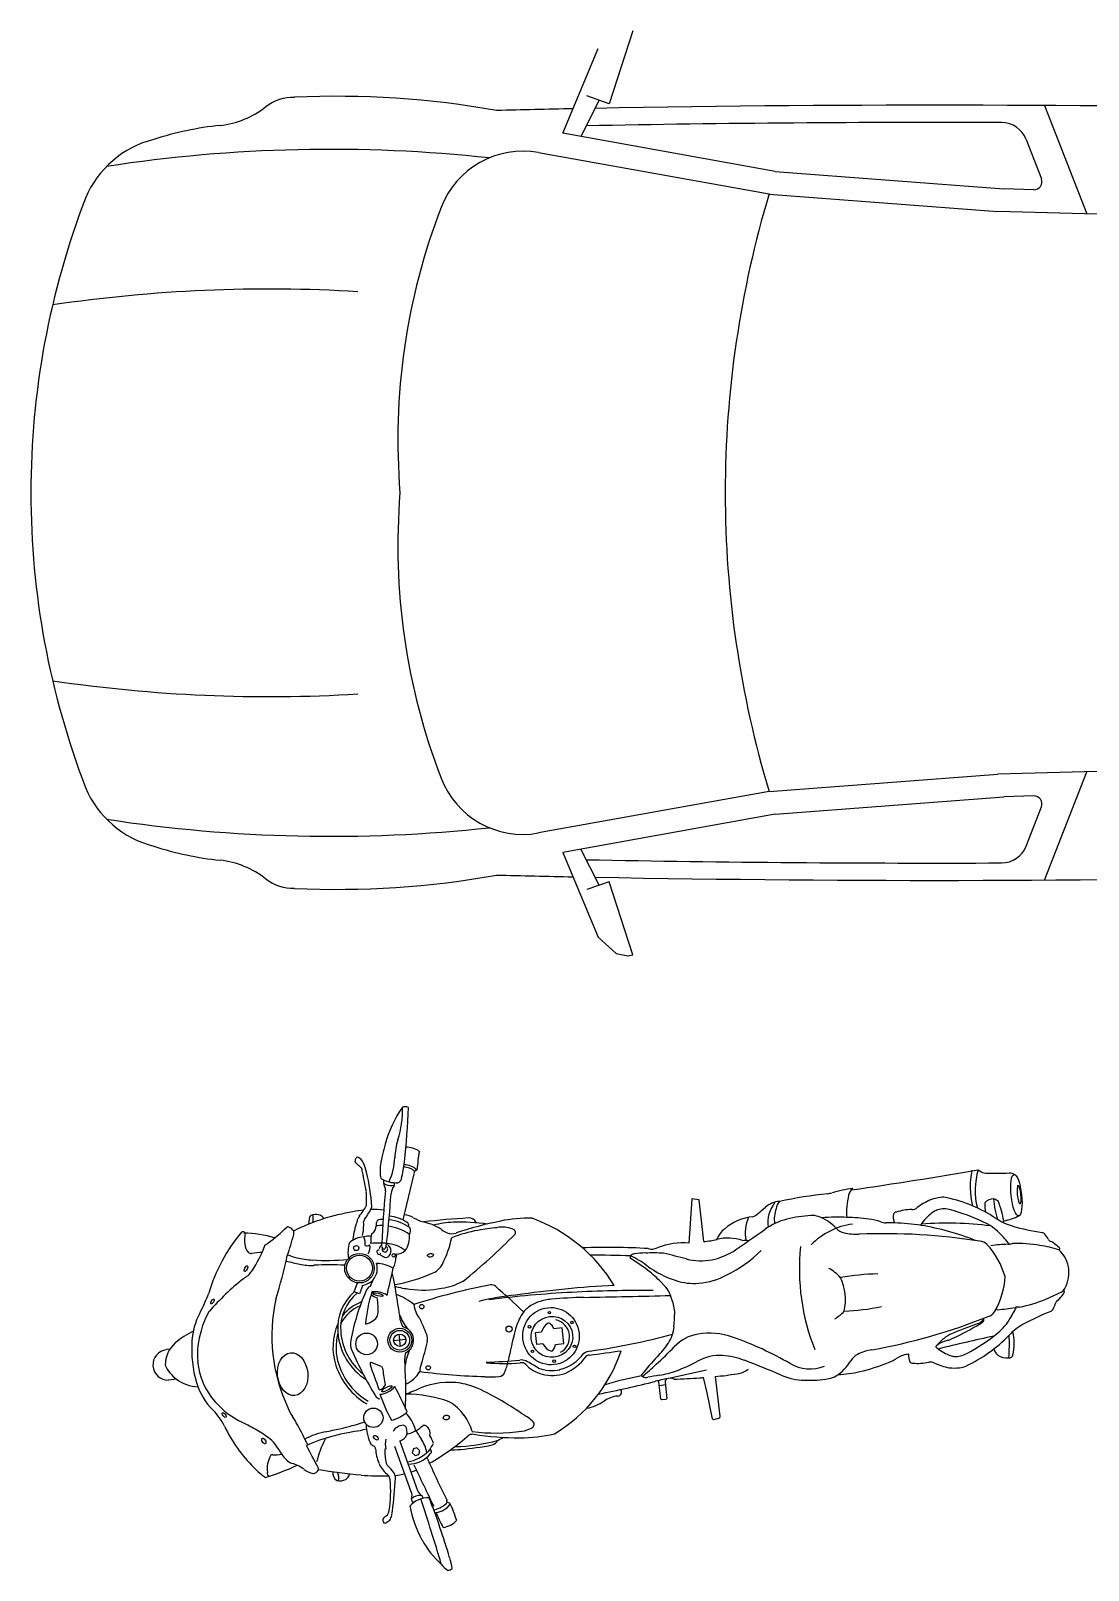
# Model space of a CAD drawing. Header units: inches. Extents: x 572007 to 584304, y -133032 to -127720.
# Drawn here: x 573120 to 573212.8, y -132078.4 to -131943.2 of the extents above; entities that cross this region are included whole.
import ezdxf

# ---------------------------------------------------------------- set-up
doc = ezdxf.new("R2010")
doc.units = ezdxf.units.IN
doc.header["$LTSCALE"] = 2
doc.header["$MEASUREMENT"] = 0

msp = doc.modelspace()

# ---------------------------------------------------------------- linework, layer by layer
for p, q in [((573172.85, -131943.23), (573170.78, -131949.65)), ((573172.85, -131943.23), (573170.78, -131949.65)), ((573166.7, -131952.22), (573169.79, -131944.78)), ((573166.7, -131952.22), (573169.79, -131944.78)), ((573169.88, -131949.33), (573168.27, -131952.51)), ((573169.88, -131949.33), (573168.27, -131952.51)), ((573170.78, -131949.65), (573168.8, -131948.95)), ((573170.78, -131949.65), (573168.8, -131948.95)), ((573209.01, -131949.79), (573212.71, -131959.31)), ((573209.01, -131949.79), (573212.71, -131959.31)), ((573185.36, -131955.57), (573166.7, -131952.22)), ((573185.36, -131955.57), (573166.7, -131952.22)), ((573207.39, -131952.77), (573208.74, -131956.24)), ((573207.39, -131952.77), (573208.74, -131956.24)), ((573184.82, -131957.56), (573164.57, -131953.93)), ((573184.82, -131957.56), (573164.57, -131953.93)), ((573185.36, -131955.57), (573205.43, -131957.11)), ((573185.36, -131955.57), (573205.43, -131957.11)), ((573208.07, -131957.18), (573205.43, -131957.11)), ((573208.07, -131957.18), (573205.43, -131957.11)), ((573184.82, -131957.56), (573204.89, -131959.1)), ((573184.82, -131957.56), (573204.89, -131959.1)), ((573264.78, -131960.71), (573204.89, -131959.1)), ((573264.78, -131960.71), (573204.89, -131959.1)), ((573264.78, -132006.9), (573204.89, -132008.51)), ((573264.78, -132006.9), (573204.89, -132008.51)), ((573184.82, -132010.05), (573204.89, -132008.51)), ((573184.82, -132010.05), (573204.89, -132008.51)), ((573209.01, -132017.82), (573212.71, -132008.3)), ((573209.01, -132017.82), (573212.71, -132008.3)), ((573184.82, -132010.05), (573164.57, -132013.68)), ((573184.82, -132010.05), (573164.57, -132013.68)), ((573185.36, -132012.04), (573205.43, -132010.49)), ((573185.36, -132012.04), (573205.43, -132010.49)), ((573208.07, -132010.42), (573205.43, -132010.49)), ((573208.07, -132010.42), (573205.43, -132010.49)), ((573207.39, -132014.83), (573208.74, -132011.37)), ((573207.39, -132014.83), (573208.74, -132011.37)), ((573185.36, -132012.04), (573166.7, -132015.39)), ((573185.36, -132012.04), (573166.7, -132015.39)), ((573166.7, -132015.39), (573169.79, -132022.83)), ((573166.7, -132015.39), (573169.79, -132022.83)), ((573169.88, -132018.27), (573168.27, -132015.1)), ((573169.88, -132018.27), (573168.27, -132015.1)), ((573170.78, -132017.96), (573168.8, -132018.65)), ((573170.78, -132017.96), (573168.8, -132018.65)), ((573172.85, -132024.38), (573170.78, -132017.96)), ((573172.85, -132024.38), (573170.78, -132017.96)), ((573169.79, -132022.83), (573171.38, -132024.25)), ((573169.79, -132022.83), (573171.38, -132024.25)), ((573171.38, -132024.25), (573172.42, -132024.47)), ((573171.38, -132024.25), (573172.42, -132024.47)), ((573172.42, -132024.47), (573172.85, -132024.38)), ((573172.42, -132024.47), (573172.85, -132024.38)), ((573153.6, -132043.6), (573152.64, -132047.65)), ((573178.03, -132045.81), (573177.76, -132049.7)), ((573178.67, -132045.9), (573178.03, -132045.81)), ((573179.09, -132049.55), (573178.67, -132045.9)), ((573148.37, -132053.97), (573148.66, -132053.18)), ((573149.12, -132053.44), (573148.84, -132054.15)), ((573148.84, -132054.15), (573148.37, -132053.97)), ((573152.92, -132058.17), (573151.84, -132058.29)), ((573152.44, -132058.77), (573152.32, -132057.69)), ((573132.18, -132059.02), (573131.88, -132059.05)), ((573132.77, -132061.65), (573132.08, -132061.73)), ((573151.16, -132067.78), (573151.06, -132067.79)), ((573153.39, -132071.55), (573151.95, -132067.56)), ((573152.39, -132067.08), (573153.95, -132071.42))]:
    msp.add_line(p, q)
for points in [[(573164.95, -132058.55), (573164.42, -132058.61), (573164.31, -132057.56), (573164.84, -132057.5)], [(573166.06, -132058.6), (573166.8, -132058.52), (573166.65, -132057.13), (573165.91, -132057.22)], [(573179.84, -132065.13), (573179.38, -132062.84), (573179.05, -132061.51)], [(573180.07, -132061.42), (573180.48, -132064.89), (573180.47, -132065.08), (573179.94, -132065.22), (573179.84, -132065.13)], [(573175.8, -132061.63), (573175.71, -132061.73), (573175.69, -132061.82), (573175.7, -132061.91), (573175.84, -132063.35), (573175.75, -132063.43), (573175.4, -132063.45), (573175.31, -132063.39), (573175.14, -132061.89), (573175.11, -132061.85), (573175.01, -132061.79)], [(573175.72, -132062.16), (573175.18, -132062.22)]]:
    msp.add_lwpolyline(points)
msp.add_lwpolyline([(573154.13, -132067.93), (573153.89, -132067.69), (573153.57, -132067.78), (573153.48, -132068.11), (573153.72, -132068.34), (573154.05, -132068.25)], close=True)
for centre, radius in [((573148.84, -132051.9), 1.3), ((573148.84, -132051.9), 1.14), ((573151.85, -132050.77), 0.15), ((573154.31, -132055.28), 0.195), ((573165.52, -132055.81), 0.11), ((573152.38, -132058.23), 1.05), ((573152.38, -132058.23), 0.863), ((573161.98, -132057.25), 0.266), ((573163.77, -132057.05), 0.11), ((573167.51, -132056.67), 0.11), ((573149.47, -132058.55), 0.954), ((573152.38, -132058.23), 0.544), ((573167.72, -132058.76), 0.11), ((573164.03, -132059.2), 0.11), ((573165.94, -132060.07), 0.11), ((573154.88, -132060.65), 0.187), ((573150.06, -132065.04), 0.85)]:
    msp.add_circle(centre, radius)
for centre, radius, start, end in [((573142.97, -131952.82), 3.75, 87.4739, 128.6871), ((573142.97, -131952.82), 3.75, 87.4739, 128.6871), ((573146.88, -132028.26), 79.28, 79.8258, 92.7114), ((573146.88, -132028.26), 79.28, 79.8258, 92.7114), ((573135.79, -131943.86), 7.72, 275.9895, 308.6871), ((573135.79, -131943.86), 7.72, 275.9895, 308.6871), ((573199.29, -133542.21), 1592.45, 91.14083, 91.38194), ((573199.29, -133542.21), 1592.45, 91.14083, 91.38194), ((573199.29, -133542.21), 1592.45, 88.61806, 91.07118), ((573199.29, -133542.21), 1592.45, 88.61806, 91.07118), ((573139.58, -131979.94), 28.56, 95.9895, 107.9469), ((573139.58, -131979.94), 28.56, 95.9895, 107.9469), ((573199.29, -133542.21), 1590.93, 89.78574, 91.10028), ((573199.29, -133542.21), 1590.93, 89.78574, 91.10028), ((573205.23, -131953.61), 2.32, 21.2791, 89.7857), ((573205.23, -131953.61), 2.32, 21.2791, 89.7857), ((573132.93, -131961.35), 8.85, 104.0371, 157.2006), ((573132.93, -131961.35), 8.85, 104.0371, 157.2006), ((573146.31, -132083.43), 129.79, 83.8263, 98.7194), ((573146.31, -132083.43), 129.79, 83.8263, 98.7194), ((573163.21, -131961.52), 7.72, 79.8299, 158.9468), ((573163.21, -131961.52), 7.72, 79.8299, 158.9468), ((573208.09, -131956.49), 0.695, 268.4926, 21.2791), ((573208.09, -131956.49), 0.695, 268.4926, 21.2791), ((573192.17, -131983.8), 72.19, 158.994, 180), ((573192.17, -131983.8), 72.19, 158.994, 180), ((573209.12, -131979.2), 56.91, 158.9468, 184.6441), ((573209.12, -131979.2), 56.91, 158.9468, 184.6441), ((573272.13, -131983.8), 91.17, 163.2682, 180), ((573272.13, -131983.8), 91.17, 163.2682, 180), ((573140.87, -132095.7), 129.79, 86.544, 98.4137), ((573140.87, -132095.7), 129.79, 86.544, 98.4137), ((573192.17, -131983.8), 72.19, 180, 201.006), ((573192.17, -131983.8), 72.19, 180, 201.006), ((573209.12, -131988.41), 56.91, 175.3559, 201.0532), ((573209.12, -131988.41), 56.91, 175.3559, 201.0532), ((573272.13, -131983.8), 91.17, 180, 196.7318), ((573272.13, -131983.8), 91.17, 180, 196.7318), ((573140.87, -131871.91), 129.79, 261.5863, 273.456), ((573140.87, -131871.91), 129.79, 261.5863, 273.456), ((573163.21, -132006.08), 7.72, 201.0532, 280.1701), ((573163.21, -132006.08), 7.72, 201.0532, 280.1701), ((573132.93, -132006.25), 8.85, 202.7994, 255.9629), ((573132.93, -132006.25), 8.85, 202.7994, 255.9629), ((573208.09, -132011.12), 0.695, 338.7209, 91.5074), ((573208.09, -132011.12), 0.695, 338.7209, 91.5074), ((573146.31, -131884.18), 129.79, 261.2806, 276.1737), ((573146.31, -131884.18), 129.79, 261.2806, 276.1737), ((573139.58, -131987.67), 28.56, 252.0531, 264.0105), ((573139.58, -131987.67), 28.56, 252.0531, 264.0105), ((573205.23, -132013.99), 2.32, 270.2143, 338.7209), ((573205.23, -132013.99), 2.32, 270.2143, 338.7209), ((573135.79, -132023.75), 7.72, 51.3129, 84.0105), ((573135.79, -132023.75), 7.72, 51.3129, 84.0105), ((573199.29, -130425.39), 1590.93, 268.89972, 270.21426), ((573199.29, -130425.39), 1590.93, 268.89972, 270.21426), ((573142.97, -132014.79), 3.75, 231.3129, 272.5261), ((573142.97, -132014.79), 3.75, 231.3129, 272.5261), ((573146.88, -131939.35), 79.28, 267.2886, 280.1742), ((573146.88, -131939.35), 79.28, 267.2886, 280.1742), ((573199.29, -130425.39), 1592.45, 268.61806, 268.85917), ((573199.29, -130425.39), 1592.45, 268.61806, 268.85917), ((573199.29, -130425.39), 1592.45, 268.92882, 271.38194), ((573199.29, -130425.39), 1592.45, 268.92882, 271.38194), ((573161.55, -132043.96), 10.87, 145.2572, 164.3011), ((573144.06, -132038.01), 8.56, 342.1502, 1.6588), ((573152.85, -132038.38), 0.661, 64.5597, 111.0209), ((573096.48, -132036.01), 56.68, 353.3631, 358.2122), ((573166.45, -132045.34), 15.96, 164.3011, 170.9434), ((573157.56, -132042.36), 5.62, 162.1502, 178.3237), ((573153.01, -132043.1), 1.82, 53.379, 93.1279), ((573148.65, -132042.48), 0.21, 162.6116, 220.7393), ((573149.08, -132042.61), 0.662, 139.5637, 162.6116), ((573149.6, -132041.66), 1.47, 220.7393, 234.6774), ((573148.63, -132042.23), 0.0763, 69.1426, 139.5637), ((573148.32, -132043.06), 0.96, 23.6385, 69.1426), ((573142.96, -132045.03), 6.67, 13.6014, 20.6733), ((573146.47, -132042.03), 5.47, 335.3446, 358.3237), ((573138.53, -132040.91), 14.35, 347.3673, 353.3631), ((573173.37, -132045), 19.56, 170.1084, 174.9154), ((573147.97, -132043.96), 1.35, 40.3543, 54.6774), ((573147.28, -132043.75), 1.85, 9.1811, 21.1111), ((573067.66, -132060.3), 83.17, 10.4769, 11.6892), ((573132.84, -132047.66), 17.13, 3.8469, 14.1974), ((573153.94, -132043.34), 3.29, 170.9434, 191.7473), ((573152.08, -132041.75), 2.65, 238.8955, 273.3058), ((573152.06, -132043.94), 0.48, 290.6607, 347.3673), ((573152.73, -132044.46), 1.44, 47.6648, 90.1982), ((573152.75, -132044.45), 1.64, 46.147, 90.0306), ((573154.04, -132043.69), 0.449, 109.031, 168.0765), ((573128.61, -131608.13), 441.48, 278.264, 279.7245), ((573209.22, -132044.72), 6.75, 167.8795, 194.5992), ((573209.04, -132045.07), 6.13, 162.8816, 194.4899), ((573207.47, -132037.71), 7.01, 232.3049, 233.6285), ((573203.89, -132042.57), 0.98, 233.6285, 267.6495), ((573204.71, -132022.52), 21.05, 267.6495, 273.2032), ((573205.84, -132044.66), 1.12, 58.1909, 87.3711), ((573138.23, -132045.84), 11.23, 356.9438, 3.3477), ((573270.95, -132055.73), 120.31, 174.9227, 177.1455), ((573153.04, -132044.05), 2.11, 182.2936, 197.8588), ((573151.34, -132044.07), 0.514, 222.4248, 249.3654), ((573150.69, -132044.97), 0.433, 345.1326, 38.9926), ((573151.63, -132043.31), 1.33, 249.3654, 281.6978), ((573075.92, -132040.65), 75.84, 353.1922, 356.4393), ((573153.13, -132045.52), 1.52, 145.8435, 173.8106), ((573151.34, -132044.43), 0.591, 336.2454, 4.2288), ((573193.39, -132081.14), 35.93, 95.472, 102.3306), ((573187.03, -132033.56), 12.17, 283.9491, 285.7395), ((573193.84, -132057.69), 12.9, 97.4447, 105.7395), ((573192.88, -132045.76), 1.12, 129.857, 165.9167), ((573206.68, -132044.51), 0.136, 241.6253, 273.5549), ((573144.66, -132043.83), 5.44, 319.8997, 331.4119), ((573146.15, -132044.97), 4.08, 321.1997, 337.764), ((573150.1, -132055.02), 8.27, 83.927, 91.9552), ((572679.61, -131448.25), 782.86, 310.09634, 310.15988), ((573185.93, -132048.25), 2.23, 95.4766, 130.1599), ((573187.59, -132047.92), 2.89, 141.3358, 187.6235), ((573188.15, -132047.62), 2.88, 161.0156, 187.3201), ((573186.85, -132046.95), 1.45, 141.0732, 169.3808), ((573197.64, -132046.95), 6.02, 165.9167, 184.7998), ((573197.34, -132046.02), 0.732, 270.4995, 311.4362), ((573202.27, -132052.87), 7.71, 115.0724, 125.1886), ((573200.45, -132050.12), 4.47, 97.4347, 108.8249), ((573200.21, -132048.68), 1.99, 73.3537, 107.4231), ((573200.07, -132047.21), 1.54, 75.795, 97.4347), ((573197.98, -132057.58), 12.11, 55.9971, 78.2819), ((573205.71, -132046.41), 1.96, 172.5994, 196.6185), ((573204.53, -132046.84), 1.03, 90.0693, 138.5522), ((573212.12, -132045.26), 7.61, 184.158, 198.1232), ((573203.73, -132047.91), 2.25, 57.6857, 69.0333), ((573195.89, -132049.5), 9.7, 10.4192, 21.1081), ((573206.86, -132046.31), 0.074, 91.2975, 141.2195), ((573150.99, -132064.27), 17.53, 98.9475, 116.8995), ((573147.24, -132048.1), 2.87, 167.1229, 178.7344), ((573144.75, -132047.53), 0.31, 87.9404, 166.9176), ((573142.89, -132047.5), 1.89, 347.8788, 8.3555), ((573145.01, -132048.24), 1.05, 69.7547, 103.963), ((573145.16, -132047.83), 0.617, 27.0735, 69.7547), ((573154.27, -132050), 6.05, 158.8582, 174.0497), ((573150.1, -132055.02), 8.27, 96.0377, 102.8126), ((573149.52, -132047.92), 0.903, 139.8997, 173.8988), ((573144.71, -132048.07), 4.5, 347.7646, 2.8754), ((573149.77, -132047.88), 0.572, 141.1718, 175.7937), ((573151.07, -132048.11), 0.773, 149.5095, 185.4466), ((573150.83, -132048.63), 1.01, 85.4015, 115.1074), ((573150.94, -132051.78), 4.16, 55.8689, 83.0086), ((573151.18, -132050.5), 3.19, 55.3888, 84.7279), ((573150.1, -132055.02), 8.27, 70.8944, 71.316), ((573152.51, -132049.28), 2.1, 59.9091, 81.9693), ((573152.88, -132048.12), 0.281, 334.372, 65.8089), ((573155.48, -132044.17), 3.81, 239.9091, 254.3521), ((573163.27, -132125.5), 78.16, 93.5543, 96.4777), ((573150.88, -132060.57), 13.23, 71.1516, 74.3521), ((573154.05, -132051.3), 3.43, 53.7494, 71.1516), ((573157.35, -132055.62), 7.76, 92.0279, 105.023), ((573157.7, -132065.51), 17.65, 82.1011, 92.0279), ((573169.15, -132085.42), 38.48, 101.9016, 107.8853), ((573158.46, -132048.15), 0.666, 21.7845, 93.5543), ((573163.66, -132059.37), 11.86, 88.395, 101.9016), ((573159.2, -132060.78), 14.1, 31.4981, 70.117), ((573183.9, -132051.99), 4.64, 96.1971, 129.942), ((573186.32, -132048.85), 3.6, 156.8072, 189.9541), ((573182.78, -132045.87), 1.63, 292.1947, 310.0963), ((573187.71, -132053.01), 5.57, 103.9463, 125.7225), ((573189.22, -132059.09), 11.84, 93.5222, 103.9463), ((573188.59, -132048.94), 1.67, 70.524, 93.5222), ((573192.96, -132054.22), 6.24, 97.4832, 135.6362), ((573187.85, -132051.03), 3.89, 43.0715, 70.524), ((573190.75, -132057.56), 10.15, 84.9958, 97.2011), ((573191.76, -132059.17), 11.72, 81.0466, 90.6002), ((573193.4, -132051.08), 3.48, 69.5545, 87.0408), ((573195.1, -132046.73), 1.19, 245.9585, 268.7508), ((573192.07, -132185.75), 137.87, 88.4366, 88.7508), ((573197.08, -132047.4), 1.36, 170.0927, 197.9484), ((573195.96, -132047.21), 0.226, 84.0676, 170.0927), ((573196.21, -132047.71), 0.433, 194.6051, 211.0565), ((573195.33, -132066.28), 18.36, 81.1789, 88.4366), ((573197.39, -132051.08), 4.33, 90.4995, 108.8702), ((573198.42, -132048.14), 0.273, 131.5481, 181.975), ((573200.44, -132079.04), 31.09, 82.9548, 94.1331), ((573201.51, -132050.34), 4.06, 124.1126, 143.6487), ((573199.98, -132047.96), 1.23, 107.4231, 127.445), ((573194.42, -132068.05), 22.21, 65.4626, 73.3537), ((573201.64, -132052.24), 4.83, 44.8819, 65.4626), ((573207.54, -132043.41), 4.97, 235.9971, 254.0947), ((573205.3, -132047.77), 0.127, 297.5295, 10.4192), ((573204.42, -132042.51), 5.33, 280.8281, 296.2552), ((573150.29, -132058.49), 15.33, 140.4347, 163.3304), ((573138.58, -132048.97), 0.265, 31.8545, 114.166), ((573138.61, -132058.26), 9.43, 72.87, 89.5298), ((573140.96, -132049.37), 2.22, 165.8771, 191.4655), ((573129.11, -132034.21), 19.41, 307.0378, 313.4777), ((573142.54, -132048.42), 0.146, 77.4012, 120.0905), ((573106.7, -132038.81), 37.76, 341.4763, 344.4443), ((573142.41, -132049.01), 0.745, 37.9112, 77.4012), ((573142.9, -132048.69), 0.167, 10.032, 56.2061), ((573142.1, -132048.83), 0.981, 353.7103, 10.032), ((573149.44, -132051.46), 2.33, 95.3795, 129.6198), ((573149.61, -132051.08), 1.98, 82.6323, 101.3022), ((573147.67, -132049.79), 1.68, 355.9498, 22.9092), ((573124.01, -132049.03), 25.85, 358.4372, 359.8029), ((573150.16, -132049.09), 0.304, 134.174, 185.3102), ((573149.39, -132048.14), 0.917, 307.8799, 357.304), ((573150.7, -132050.99), 2.83, 86.441, 98.1389), ((573150.78, -132052.52), 4.34, 55.5268, 81.8881), ((573151.11, -132049.14), 2.13, 325.2171, 5.2158), ((573152.61, -132048.6), 0.714, 330.8632, 21.6413), ((573157.2, -132047), 1.9, 233.7494, 249.7992), ((573147.36, -132047.12), 9.81, 333.2635, 347.6776), ((573156.96, -132047.65), 1.22, 249.7992, 287.8853), ((573161.3, -132060.36), 11.96, 99.8787, 111.3535), ((573124.34, -132011.39), 53.52, 308.8753, 315.498), ((573163.32, -132071.39), 23.17, 95.9352, 100.114), ((573161.38, -132050.54), 2.25, 65.9198, 101.7423), ((573162.25, -132048.77), 0.29, 334.018, 79.0709), ((573178.49, -132042.01), 7.57, 274.545, 283.1806), ((573182.56, -132050.39), 2.56, 129.942, 156.6874), ((573181.17, -132053.45), 4.19, 71.811, 103.1806), ((573122.68, -131962.58), 105.81, 303.849, 305.7225), ((573191.73, -132047.41), 1.42, 223.0715, 256.6489), ((573192.52, -132044.06), 4.86, 256.6489, 272.409), ((573194.95, -132101.82), 52.95, 80.9139, 92.409), ((573194.84, -132069.44), 21.55, 67.8991, 81.1789), ((573195.46, -132058.39), 13.54, 39.4266, 44.8819), ((573211.87, -132028.23), 20.77, 254.0947, 261.5029), ((573208.59, -132049.35), 0.62, 43.013, 70.0732), ((573207.7, -132050.17), 1.83, 25.7877, 43.013), ((573209.67, -132049.22), 0.361, 205.7877, 247.9027), ((573140, -132049.71), 1.22, 184.4931, 220.6749), ((573139.3, -132050.31), 0.301, 220.6749, 279.0459), ((573140.31, -132056.36), 5.83, 90.1709, 99.4882), ((573130.7, -132046.25), 10.5, 325.7629, 339.9604), ((573139.9, -132048.52), 1.49, 296.5037, 307.0378), ((573094.74, -132040.26), 48.91, 342.9352, 347.546), ((573144.58, -132045.9), 5.23, 247.0147, 256.2538), ((573150.89, -132050.51), 3.06, 163.8526, 189.8364), ((573149.49, -132049.56), 0.38, 247.7674, 309.3628), ((573148.89, -132050.1), 0.881, 322.9934, 16.399), ((573149.73, -132049.85), 0.0000000508, 109.6857, 193.4395), ((573150.56, -132055.92), 6.23, 83.8626, 96.5497), ((573150.46, -132050.45), 0.0991, 125.0777, 213.3373), ((573150.65, -132050.44), 0.282, 192.7531, 238.7502), ((573150.52, -132050.46), 0.149, 73.9306, 139.3819), ((573150.57, -132050.58), 0.117, 236.2475, 1.8995), ((573150.91, -132050.2), 0.329, 115.0825, 179.4448), ((573151.35, -132049.96), 1.01, 225.2104, 252.2367), ((573151.39, -132049.9), 0.626, 164.4727, 187.4921), ((573151.29, -132049.78), 0.558, 201.9012, 235.3319), ((573151.07, -132050.22), 0.253, 154.0186, 71.0899), ((573150.94, -132050.01), 0.231, 277.2119, 347.3088), ((573154.22, -132050.58), 3.13, 162.5727, 169.4703), ((573151.2, -132050.01), 0.0543, 173.1322, 238.5725), ((573151, -132052.74), 3.02, 52.0633, 85.7559), ((573150.96, -132050.39), 0.651, 357.7185, 59.5051), ((573150.96, -132050.39), 0.645, 319.3142, 357.7185), ((573151.74, -132050.75), 0.37, 324.9448, 15.1291), ((573152.03, -132049.37), 1.29, 272.7364, 309.9863), ((573170.68, -132113.03), 62.95, 86.7991, 92.0474), ((573167.81, -132233.73), 182.98, 88.4852, 89.5948), ((573172.92, -132050.97), 0.315, 82.8972, 186.9263), ((573168.46, -132059.29), 9.46, 53.5116, 63.6772), ((573174.31, -132060.55), 9.99, 91.8648, 97.7775), ((573174.64, -132062.49), 11.93, 85.6429, 93.1531), ((573174.5, -132048.9), 1.32, 256.7746, 292.1663), ((573177.25, -132055.66), 5.98, 84.6317, 112.1663), ((573115.84, -132288.5), 245.3, 75.4299, 75.9111), ((573178.32, -132044.7), 6.63, 282.9105, 299.7471), ((573176.83, -132043.23), 10.18, 294.7501, 315.6362), ((573182.73, -132054.72), 5.24, 86.5868, 92.7694), ((573206.75, -132051.94), 19.28, 174.2351, 201.5979), ((573203.32, -132050.4), 0.866, 42.6761, 90.2182), ((573198.76, -132054.6), 7.06, 16.1594, 42.6761), ((573206.32, -132065.2), 15.41, 91.9254, 97.6049), ((573205.8, -132048.63), 1.16, 270.344, 289.9126), ((573206.23, -132064.91), 15.19, 81.0491, 90.1615), ((573206.65, -132062.27), 12.52, 73.2669, 81.0491), ((573209, -132050.91), 1.46, 52.3352, 68.286), ((573208.59, -132051.64), 2.29, 41.4014, 55.3569), ((573210.25, -132050.2), 0.0916, 271.1701, 51.0394), ((573208.39, -132052.3), 2.76, 324.8624, 47.0331), ((573137.63, -132050.96), 2.12, 298.5229, 325.7629), ((573174.49, -131915.18), 139.83, 256.7327, 257.2441), ((573145.17, -132043.47), 7.73, 256.2538, 266.5301), ((573144.56, -132047.36), 4.3, 257.2441, 273.7534), ((573145.98, -132030.18), 21.04, 266.5301, 274.9444), ((573146.15, -132071.6), 20, 85.9407, 93.7534), ((573148.95, -132051.94), 1.46, 318.9365, 18.1355), ((573150.28, -132054.51), 3.02, 59.8867, 88.9863), ((573151.16, -132050.56), 0.391, 252.2367, 319.3142), ((573043.45, -132029.14), 110.71, 346.8686, 348.1389), ((573150.28, -132051), 1.76, 329.505, 1.2067), ((573154.63, -132050.79), 1.67, 288.4724, 333.2635), ((573165.91, -132062.45), 13.24, 50.5306, 59.5716), ((573179.28, -132044.65), 8.74, 233.5116, 252.4417), ((573178.82, -132045.97), 5.28, 255.9899, 280.7163), ((573188.49, -132054.94), 3.4, 40.6582, 62.5665), ((573151.91, -132069.73), 21.48, 128.1301, 139.1698), ((573148.75, -132051.5), 1.94, 278.8978, 311.1796), ((573149.93, -132054.02), 0.527, 106.1945, 171.4229), ((573156.95, -132056.29), 7.69, 153.8477, 158.7963), ((573100.4, -132063.02), 52.43, 7.7277, 11.7836), ((573150.11, -132041.39), 12.08, 278.5492, 294.6861), ((573153.98, -132046.29), 7.48, 254.1757, 264.5215), ((573170.39, -132106.6), 54.17, 100.6784, 108.0258), ((573155.35, -132048.52), 5.19, 277.8045, 299.581), ((573160.43, -132053.9), 0.537, 49.2751, 97.7103), ((573120.92, -132099.79), 61.09, 46.1322, 49.2751), ((573176.12, -132146.67), 93.39, 93.0073, 98.3359), ((573166.83, -132061.65), 12.04, 44.1731, 51.4796), ((573173.66, -132055.24), 2.67, 12.5458, 47.6956), ((573178.23, -132047.96), 5.28, 252.4417, 274.4336), ((573178.18, -132047.27), 5.97, 274.4336, 299.2206), ((573194.84, -132074.58), 22.18, 91.2101, 99.7674), ((573187.04, -132054.67), 4.48, 346.8678, 25.6724), ((573198.5, -132052.2), 7.06, 329.9585, 356.4752), ((573119.61, -132047.99), 17.12, 332.6084, 339.1029), ((573155.84, -132057.85), 14.7, 167.2773, 205.3572), ((573151.23, -132057.2), 4.31, 131.4599, 183.7256), ((573151.23, -132057.2), 4.05, 129.4957, 183.7256), ((573167.52, -132061.94), 19.8, 156.1502, 169.1572), ((573161.33, -132057.67), 11.98, 162.1129, 175.8591), ((573151.87, -132050.67), 4.1, 240.5243, 248.7527), ((573150.21, -132055.8), 1.84, 55.1384, 98.9814), ((573145.51, -132055.43), 4.97, 354.0075, 11.0261), ((573150.43, -132058.96), 5.02, 50.4632, 70.8228), ((573154.45, -132045.92), 7.9, 261.3555, 281.6763), ((573164.45, -132075.56), 21.37, 95.0134, 103.8818), ((573171.85, -132142.67), 88.75, 92.8121, 97.5339), ((573165.57, -132057.84), 3.14, 107.9882, 127.3704), ((573166.2, -132059.79), 5.19, 95.6262, 107.9882), ((573169.2, -132090.22), 35.76, 91.0303, 95.6262), ((573173.36, -132157.33), 103.47, 89.2966, 93.2482), ((573151.56, -131109.5), 945.12, 271.03032, 271.49198), ((573172.82, -132056.04), 3.72, 2.8192, 21.7613), ((573203.53, -132040.5), 15.19, 282.4731, 291.5854), ((573204.51, -132042.98), 12.52, 291.5854, 299.3677), ((573210.32, -132055.06), 0.361, 124.7318, 166.8469), ((573209.29, -132053.55), 1.46, 304.3486, 320.2994), ((573208.73, -132052.93), 2.29, 317.2777, 331.2332), ((573210.67, -132053.98), 0.0916, 321.5951, 101.4645), ((573140.4, -132058.76), 6.3, 152.6084, 175.9866), ((573141.22, -132059.01), 6.49, 149.1752, 165.5543), ((573150.4, -132058.56), 3.68, 114.167, 150.3019), ((573150.4, -132058.56), 3.94, 110.529, 141.0494), ((573149.96, -132055.94), 0.487, 309.6249, 358.6645), ((573157.41, -132054), 5.43, 201.2413, 216.2111), ((573154.85, -132055.86), 2.51, 182.5196, 208.3645), ((573155.93, -132054.88), 2.31, 185.0594, 218.9525), ((573167.31, -132058.55), 4.94, 149.7863, 166.6822), ((573165.15, -132057.3), 2.45, 127.3704, 149.7863), ((573155.89, -132055.33), 20.64, 355.2394, 358.6135), ((573188.88, -132053.4), 3.4, 299.9539, 317.7922), ((573190.33, -132033.53), 22.18, 272.7729, 281.3301), ((573184.45, -132006.96), 52.95, 280.2256, 291.7206), ((573203.86, -132055.3), 0.866, 282.4164, 329.9585), ((573204.89, -132055.4), 0.157, 209.6772, 275.0297), ((573203.55, -132040.2), 15.41, 275.0297, 280.7092), ((573194.45, -132049.22), 13.54, 327.7526, 333.2079), ((573206.66, -132056.48), 1.16, 82.722, 102.2906), ((573217.05, -132075.07), 20.77, 111.1317, 118.5398), ((573209.23, -132055.17), 0.62, 302.5613, 329.6216), ((573208.19, -132054.56), 1.83, 329.6216, 346.8469), ((573137.02, -132063.49), 6.65, 114.6331, 130.9043), ((573141.22, -132059.48), 6.61, 161.5906, 185.2829), ((573151.71, -132058.85), 5.2, 156.7791, 197.795), ((573152.32, -132057.13), 5.4, 183.7256, 237.5579), ((573152.32, -132057.13), 5.14, 183.7256, 231.9471), ((573149.37, -132056.12), 0.677, 270.704, 300.629), ((573147.52, -132052.99), 4.32, 300.629, 309.6249), ((573152.38, -132058.23), 1.21, 295.545, 77.0896), ((573140.26, -132063.31), 15.53, 21.0889, 26.6917), ((573269.65, -132082.78), 110.12, 166.6822, 168.0899), ((573166.08, -132057.81), 1.28, 124.3917, 166.1081), ((573165.45, -132056.85), 0.133, 57.607, 135.0276), ((573165.01, -132057.55), 0.962, 20.1506, 57.607), ((573165.76, -132057.94), 1.53, 298.4616, 78.1763), ((573173.42, -132056.79), 3.06, 326.2914, 355.2394), ((573215.16, -132091.42), 36.67, 109.071, 113.2514), ((573188.03, -132031.08), 29.92, 296.3184, 301.2625), ((573202.91, -132055.99), 0.814, 289.071, 315.5502), ((573202.87, -132055.95), 0.87, 315.5502, 336.4286), ((573203.32, -132056.39), 0.36, 311.8575, 15.1538), ((573201.82, -132053.87), 4.83, 307.172, 327.7526), ((573209.51, -132061.19), 4.97, 118.5398, 136.6375), ((573201.57, -132058.53), 4.77, 347.8898, 12.9569), ((573134.35, -132060.41), 2.57, 130.9765, 180.1171), ((573144.26, -132059.03), 10.16, 175.9866, 196.6479), ((573151.71, -132058.85), 4.93, 165.4266, 197.795), ((573149.57, -132058.51), 1.53, 169.1572, 203.4774), ((573115.76, -132049.12), 40.12, 343.8626, 346.7222), ((573153.72, -132058.12), 1.1, 348.6802, 21.0889), ((573166.1, -132057.98), 1.28, 206.5264, 248.2429), ((573165.11, -132058.47), 0.962, 315.0276, 352.484), ((573161.07, -132001.34), 58.39, 277.896, 285.1586), ((573156.95, -132040.46), 26.79, 312.0828, 316.7985), ((573169.1, -132053.91), 8.25, 315.6704, 326.2914), ((573179.17, -132061.33), 3.69, 99.0093, 136.7985), ((573179.56, -132063.79), 6.18, 70.6712, 99.0093), ((573171.79, -132085.95), 29.67, 59.8948, 70.6712), ((573200.42, -132059.58), 1.24, 110.1684, 142.1189), ((573202.11, -132055.75), 4.06, 228.9858, 248.5219), ((573202.69, -132061.23), 4.04, 119.7717, 142.8989), ((573244.7, -132241.67), 188.14, 102.3205, 103.8489), ((573209.4, -132084.01), 27.27, 109.0381, 110.1684), ((573198.29, -132051.82), 6.79, 289.0381, 296.3184), ((573197.09, -132049.46), 12.11, 294.3527, 316.6375), ((573191.32, -132040.03), 22.21, 299.2809, 307.172), ((573193.27, -132058.6), 12.65, 354.654, 3.7273), ((573132.04, -132060.39), 1.34, 97.0873, 271.6447), ((573141, -132059.45), 6.41, 185.7402, 220.9528), ((573178.83, -132045.8), 33.42, 203.4774, 211.2237), ((573149.83, -132060.23), 0.0581, 57.4685, 178.7626), ((573150.31, -132060.24), 0.535, 178.7626, 199.9002), ((573148.26, -132065.61), 5.65, 63.7915, 73.572), ((573155.31, -132060), 2.51, 164.27, 190.115), ((573158.21, -132061.25), 5.43, 156.4235, 171.3933), ((573155.37, -132060.84), 1.22, 152.1353, 186.5492), ((573158.72, -132016.03), 44.14, 271.6207, 275.453), ((573161.54, -132036.7), 23.57, 266.2282, 273.4537), ((573156.59, -132058.93), 5.43, 336.9426, 348.0899), ((573163.06, -132060.86), 0.905, 63.9736, 99.0205), ((573163.08, -132060.7), 0.495, 43.4744, 104.137), ((573155.34, -132075.57), 17.52, 58.2737, 62.4071), ((573165.69, -132059.06), 0.133, 237.607, 315.0276), ((573159.09, -132054.92), 13.42, 300.8248, 341.6052), ((573165.5, -132057.13), 3.79, 283.9882, 323.6834), ((573164.94, -132056.84), 4.73, 294.5928, 323.4233), ((573169.26, -132060.44), 1.27, 97.6004, 123.6125), ((573169.16, -132060.34), 0.81, 97.9193, 121.8446), ((571699.16, -121492.81), 10668.47, 277.919341, 277.934398), ((573187.61, -132072), 17.63, 135.6704, 142.5197), ((573172.7, -132049.64), 11.95, 289.5054, 299.2374), ((573180.49, -132063.55), 3.99, 86.633, 119.2374), ((573180.34, -132065.98), 6.42, 68.7856, 86.633), ((573144.38, -132158.63), 105.81, 66.912, 68.7856), ((573188.63, -132058.06), 3.89, 302.1106, 329.5631), ((573193.21, -132060.75), 1.42, 115.9857, 149.5631), ((573194.71, -132063.84), 4.86, 100.2256, 115.9857), ((573188.67, -132043.27), 18.18, 283.035, 291.4305), ((573193.89, -132056.57), 3.89, 291.4305, 304.2687), ((573197.17, -132061.42), 1.96, 92.8101, 123.6423), ((573198.42, -132059.59), 1.36, 174.6862, 202.5418), ((573197.38, -132060.02), 0.226, 202.5418, 288.567), ((573197.92, -132055.93), 4.33, 263.7643, 282.1351), ((573198.99, -132060.88), 0.732, 61.1984, 102.1351), ((573202.3, -132053.12), 7.71, 247.4459, 257.5621), ((573201.14, -132058.41), 1.23, 245.1895, 265.2115), ((573201.2, -132057.66), 1.99, 265.2115, 299.2809), ((573205.57, -132058.73), 1.04, 194.6581, 230.7876), ((573205.67, -132058.53), 1.26, 232.7399, 278.5667), ((573205.92, -132059.46), 0.321, 259.6728, 347.8898), ((573134.64, -132059.13), 3.14, 204.091, 233.3905), ((573152.55, -132058.58), 6.07, 197.795, 239.5315), ((573152.55, -132058.58), 5.81, 197.795, 239.5315), ((572885.76, -132156.01), 280.81, 19.4347, 19.9002), ((573150.65, -132060.76), 0.253, 349.9719, 63.7915), ((573159.39, -132060.15), 8.52, 184.3742, 193.545), ((573117.33, -132062.67), 35.58, 357.3917, 3.5942), ((573151.59, -132059.37), 3.02, 295.8255, 328.0379), ((573161.95, -131998.25), 63.21, 262.917, 268.1048), ((573160.43, -132052.34), 9.11, 266.4539, 274.168), ((573161.05, -132060.83), 0.588, 274.168, 336.9426), ((573165.63, -132058.28), 3.02, 223.4744, 255.5989), ((573165.72, -132057.56), 3.33, 249.4846, 282.1833), ((573165.76, -132057.77), 3.56, 255.5989, 288.7776), ((573177.56, -132084.79), 23.75, 99.5542, 107.5156), ((573173.7, -132061.32), 0.0983, 145.4037, 260.872), ((573112.03, -131990.72), 93.81, 311.0913, 312.0828), ((573174.02, -132060.75), 0.75, 244.2098, 280.8733), ((573183.21, -132108.62), 48, 99.6408, 100.8733), ((573178.33, -132075.67), 14.27, 98.8876, 104.1315), ((573173.65, -132052.31), 9.12, 279.6408, 289.5054), ((573176.2, -132062.04), 0.47, 54.689, 98.8876), ((573224.36, -132269.36), 213.31, 102.1926, 103.0635), ((573172.94, -131974.48), 87.24, 272.3179, 273.8094), ((573176.08, -132021.57), 40.05, 273.8094, 274.2601), ((573176.08, -132021.57), 40.05, 275.7249, 278.5084), ((573181.68, -132059), 2.2, 278.5084, 306.9937), ((573188.06, -132056.17), 5.57, 246.912, 268.6883), ((573188.41, -132057.18), 3.56, 240.5989, 290.8056), ((573188.2, -132049.91), 11.84, 268.6883, 279.1124), ((573189.81, -132059.94), 1.67, 279.1124, 302.1106), ((573190.34, -132050.45), 10.81, 272.8091, 283.035), ((573201.12, -132056.2), 4.47, 263.8097, 275.1999), ((573201.39, -132059.12), 1.54, 275.1999, 296.8396), ((573134.77, -132058.98), 3.34, 233.0904, 267.8624), ((573140.04, -132060.29), 5.76, 196.6479, 225.1483), ((573150.6, -132062.28), 0.298, 265.2731, 308.3085), ((573150.49, -132061.05), 1.93, 274.1311, 319.5989), ((573149.85, -132061.33), 1.51, 308.3085, 326.8854), ((573100.96, -132088.18), 57.19, 24.4291, 26.9068), ((573096.08, -131921.96), 152.02, 291.9374, 292.4684), ((573152.94, -132074.09), 11.12, 70.1174, 90.3411), ((573156.73, -132068.61), 6.68, 81.1621, 112.4684), ((573156.92, -132067.37), 5.42, 64.4939, 81.1621), ((573146.78, -132088.62), 28.98, 55.2, 64.4939), ((573150.85, -131966.52), 98.29, 281.1409, 284.1315), ((573171.48, -132062.74), 0.394, 275.6713, 330.0739), ((573171.51, -132062.76), 0.355, 330.0739, 36.1983), ((573141.61, -132058.92), 7.2, 220.9528, 244.7487), ((573145.23, -132063.31), 2.8, 197.391, 215.3721), ((573150.67, -132062.87), 0.496, 211.2237, 266.2983), ((573166.13, -132057.51), 16.43, 199.4131, 208.1481), ((573154.72, -132067.14), 4.04, 34.9678, 60.3318), ((573168.09, -132060.29), 3.97, 280.2333, 304.3201), ((573171.77, -132065.69), 2.57, 95.6713, 124.3201), ((573132.29, -132068.08), 5.23, 26.0047, 45.1483), ((573131.99, -132079.31), 15.33, 59.2672, 64.7487), ((573137.5, -132068.8), 6.68, 28.0579, 35.3721), ((573086.07, -132096.21), 64.96, 26.3231, 28.0579), ((573143.55, -132049.36), 17.02, 282.0876, 289.6908), ((573153.97, -132065.42), 4.56, 182.2353, 205.4702), ((573150.79, -132061.97), 3.4, 284.4891, 311.2101), ((573150.4, -132067.02), 3.48, 15.4577, 43.5675), ((573154.44, -132067.49), 4.48, 16.112, 36.5762), ((573162.21, -132067.12), 2.55, 39.371, 64.1482), ((573163.8, -132065.57), 0.385, 300.6077, 10.4651), ((573149.28, -132059.79), 13.68, 206.0047, 224.6837), ((573133.38, -132076.97), 12.62, 53.0804, 59.2672), ((573139.6, -132068.7), 2.27, 31.1562, 53.0804), ((573147.09, -132072.52), 6.38, 101.4971, 118.5111), ((573149.82, -132079.62), 13.39, 104.3723, 114.9172), ((573155.31, -132071.56), 10.57, 153.9582, 165.526), ((573120.3, -131940.81), 128.03, 281.4971, 282.0876), ((573152.95, -132091.85), 26.01, 101.33, 104.3723), ((573143.19, -132043.14), 23.66, 281.33, 282.7209), ((573147.97, -132061.8), 4.45, 275.569, 289.4195), ((573153.04, -132067.36), 1.93, 167.0384, 192.4979), ((573152.74, -132066.78), 1.09, 92.9653, 150.1759), ((573151.82, -132065.16), 1.98, 286.5514, 292.7821), ((573152.32, -132066.34), 0.696, 292.7821, 2.7453), ((573152.69, -132065.95), 0.253, 18.0642, 92.9653), ((573151.35, -132066.39), 1.67, 2.7453, 18.0642), ((573152.24, -132063.4), 3.18, 283.9843, 313.3223), ((573115.33, -132091.88), 46.28, 32.6937, 33.8658), ((573151.35, -132068.76), 3.47, 10.988, 32.6937), ((573154.45, -132066.23), 0.528, 48.7347, 94.3689), ((573154.3, -132066.41), 0.762, 344.158, 48.7347), ((573144.33, -132050.5), 21.39, 299.9336, 311.3957), ((573152.18, -132068.31), 3.32, 18.0267, 30.7897), ((573156.92, -132052.1), 15.47, 271.1307, 285.2006), ((573158.76, -132067.22), 0.733, 81.0811, 113.756), ((573160.82, -132050.39), 15.99, 262.5257, 278.234), ((573162.85, -132041.2), 25.6, 261.0811, 270.1528), ((573160.31, -132066.71), 0.733, 283.3602, 335.2594), ((573156.4, -132056.79), 11.21, 294.1319, 297.1278), ((573162.61, -132051.07), 15.74, 271.1081, 282.3217), ((573162.76, -132063.82), 2.43, 278.234, 300.6077), ((573143.13, -132069.52), 2.4, 151.6351, 187.5538), ((573141.17, -132068.47), 0.178, 72.404, 151.6351), ((573141.35, -132062.85), 5.44, 268.6282, 277.117), ((573149.58, -132062.66), 9.4, 211.1562, 216.5232), ((573148.21, -132063.68), 7.69, 216.5232, 220.8292), ((572972.03, -132161.63), 196.21, 28.0361, 28.6751), ((573152.26, -132063.17), 4.85, 240.1946, 244.1435), ((573149.9, -132067.79), 0.358, 1.5725, 45.5194), ((573154.1, -132067.54), 3.85, 183.4866, 202.3807), ((573155.68, -132067.9), 4.62, 178.6365, 193.998), ((573152.35, -132065.28), 3.71, 280.9727, 313.9437), ((573153.14, -132066.62), 2.49, 269.5001, 321.5703), ((573151.9, -132065.6), 3.83, 322.0914, 333.8518), ((573154.97, -132068.01), 0.199, 307.543, 73.5626), ((573155.15, -132034.57), 33.35, 272.8345, 274.3966), ((573156.02, -132045.93), 21.95, 274.3966, 281.7289), ((573145.21, -132063.82), 7.95, 224.6837, 234.2799), ((573134.12, -132049.03), 22.2, 286.8789, 294.6489), ((573143.21, -132068), 1.08, 220.8292, 254.5105), ((573142.08, -132072.08), 3.15, 52.962, 74.5105), ((573145.17, -132067.98), 1.99, 232.962, 257.7675), ((573144.72, -132069.41), 0.538, 297.7297, 333.9993), ((573144.93, -132069.51), 0.307, 333.9993, 20.4425), ((573155.33, -132006.74), 63.64, 260.8493, 264.2754), ((573152.8, -132068.08), 2.45, 202.3807, 230.2025), ((573152.44, -132068.49), 1.36, 203.1921, 214.4961), ((573150, -132070.91), 2.12, 31.1558, 51.5838), ((573151.18, -132062.98), 7.16, 287.8169, 291.8286), ((573348.36, -131978.31), 214.89, 205.013, 206.0893), ((573225.83, -132037.13), 77.7, 203.8284, 206.9095), ((573151.18, -132062.98), 7.16, 302.1515, 302.2843), ((573140.99, -132069.91), 0.258, 164.9275, 258.1124), ((573144.82, -132069.6), 0.325, 257.7675, 297.7297), ((573147.31, -132069.86), 0.821, 174.0361, 235.7952), ((573147.14, -132069.57), 1.01, 253.3148, 299.3198), ((573145.95, -132070.34), 1.08, 347.7963, 28.4003), ((573147.32, -132069.88), 0.649, 299.3198, 353.2078), ((573150.65, -132052.07), 18.08, 264.7068, 272.3758), ((573150.79, -132070.55), 0.742, 21.918, 52.6664), ((573140.54, -132071.55), 11.04, 351.4835, 5.6708), ((573143.44, -132072.34), 8.3, 13.0996, 14.4573), ((573116.31, -132068.59), 35.73, 352.5218, 357.2039), ((573151.27, -132070.3), 0.729, 356.9675, 40.8896), ((573151.18, -132062.98), 7.16, 276.3573, 283.2198), ((573154.88, -132074.19), 2.13, 87.7995, 138.8964), ((573152.69, -132071.87), 0.767, 337.7569, 25.2776), ((573154.18, -132072.96), 1.11, 85.773, 134.5526), ((573153.85, -132072.16), 0.447, 180.1272, 230.0196), ((573154.95, -132071), 1.09, 202.7686, 230.8545), ((573003.64, -132122.65), 158.82, 16.371, 18.5395), ((573154.18, -132072.06), 0.227, 347.962, 67.1791), ((573088.12, -132097.78), 71.62, 16.5891, 21.0559), ((573156.67, -132072.35), 0.177, 147.8013, 228.6688), ((573161, -132085.62), 15.48, 129.3627, 130.5059), ((573150.71, -132073.08), 0.754, 309.3627, 351.4835), ((573150.51, -132073.4), 1.18, 328.0058, 348.9371), ((573147.34, -132072.77), 4.42, 348.9371, 353.9396), ((573163.5, -132070.81), 10.42, 190.9121, 208.3035), ((573154.88, -132070.86), 2.33, 284.4256, 315.9685), ((573155.35, -132071.53), 1.83, 276.4456, 322.9743), ((573165.81, -132069.28), 11.03, 201.6107, 209.2486), ((573156.58, -132072.87), 0.384, 61.0997, 93.3634), ((573149.17, -132076.46), 8.55, 16.2739, 27.3654), ((573151.07, -132074), 0.19, 130.5059, 199.789), ((573151.97, -132073.68), 1.15, 199.789, 210.8022), ((573151.08, -132074.08), 0.202, 243.6253, 298.5234), ((573145.49, -132065.72), 10.26, 303.6165, 305.9468), ((573155.97, -132072.78), 1.9, 276.4659, 317.5484), ((573161.21, -132072.05), 7.81, 208.3035, 228.4278), ((573153.62, -132078.5), 3.36, 3.9919, 20.3576)]:
    msp.add_arc(centre, radius, start, end)
at = {"color": 0}
for centre, radius, start, end in [((573157.41, -132077.01), 1.64, 212.4644, 239.555), ((573156.63, -132077.98), 0.442, 263.2798, 319.7041)]:
    msp.add_arc(centre, radius, start, end, dxfattribs=at)
for centre, major_axis, ratio in [((573206.53, -132045.49), (0.2, -1.82), 0.249971), ((573148.55, -132050.14), (0.22, 0.071), 0.951055), ((573155.07, -132050.77), (0.264, 0.034), 0.569493), ((573138.87, -132051.94), (0.117, 0.24), 0.399509), ((573135.93, -132054.82), (0.119, 0.206), 0.427555), ((573150.46, -132054.22), (-0.473, 0.105), 0.23888), ((573165.74, -132057.93), (1.82, 0.21), 0.981097), ((573142.97, -132061.21), (-0.2, 1.87), 0.707626), ((573151.25, -132062.5), (0.453, 0.233), 0.274721), ((573136.95, -132064.8), (0.149, -0.196), 0.450535), ((573156.47, -132065.01), (0.267, 0.044), 0.75661), ((573140.44, -132067.08), (0.147, -0.239), 0.497662), ((573150.28, -132066.79), (0.179, -0.175), 0.5854)]:
    msp.add_ellipse(centre, major_axis=major_axis, ratio=ratio)
at = {"extrusion": (0, 0, -1)}
msp.add_ellipse((573206.77, -132045.44), major_axis=(0.088, -0.793), ratio=0.200745, dxfattribs=at)
msp.add_ellipse((573165.66, -132057.87), major_axis=(-0.28, 2.5), ratio=0.986941, start_param=-7.853981633974483, end_param=-1.570796326794897)

doc.saveas('drawing.dxf')
